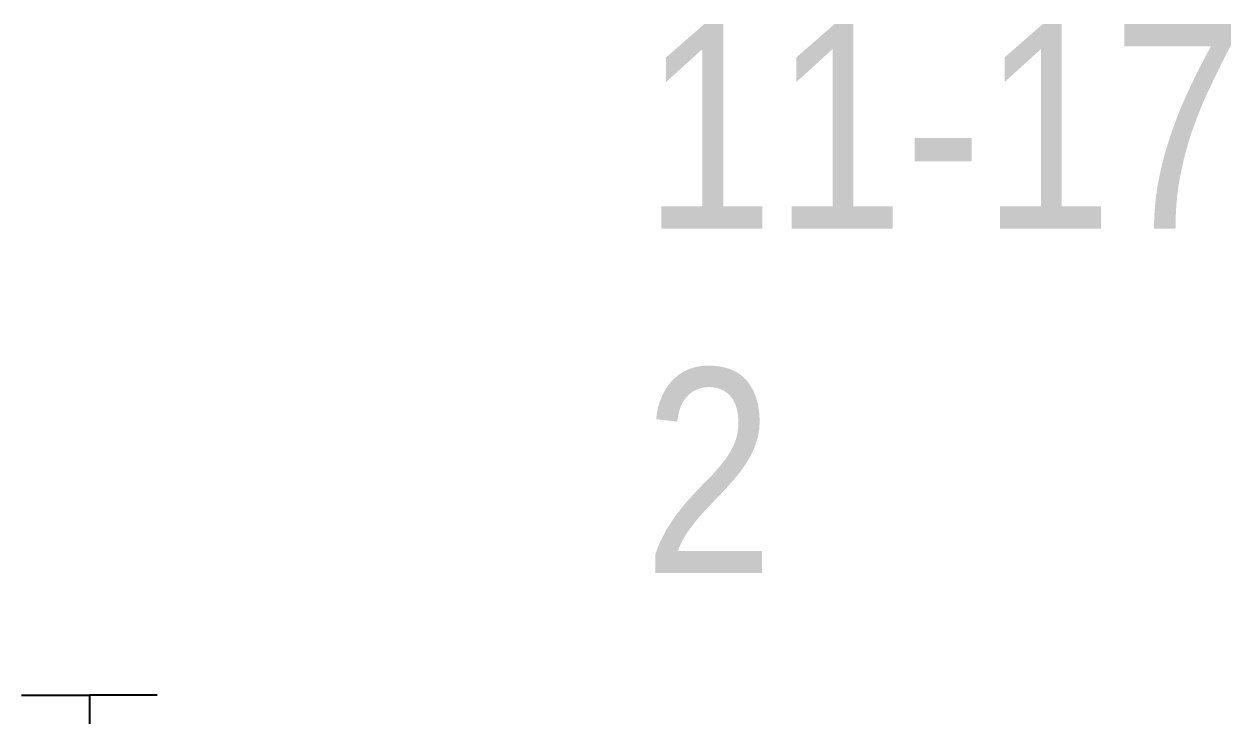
# Model space of a CAD drawing. Header units: millimetres. Extents: x 397144 to 8960116, y 345581 to 674207.
# Drawn here: x 4930854 to 4949295, y 663586 to 674161 of the extents above; entities that cross this region are included whole.
import ezdxf

# ---------------------------------------------------------------- set-up
doc = ezdxf.new("R2010")
doc.units = ezdxf.units.MM
doc.layers.get('Defpoints').update_dxf_attribs({"color": 12, "linetype": 'CONTINUOUS'})
doc.layers.add('KTH', color=150, linetype='CONTINUOUS', lineweight=5)
doc.layers.add('TEXT', color=7, linetype='CONTINUOUS', lineweight=15)
doc.styles.add('TTP-HelCon', font='VHELVCN_0.TTF')

# ---------------------------------------------------------------- blocks, each defined once
blk = doc.blocks.new('CHG_XX_Khung ten')
at = {"layer": 'Defpoints', "color": 1, "ltscale": 2}
for points in [[(40.06, 594), (0, 594), (0, 554)], [(800.94, 594), (841, 594), (841, 554)]]:
    blk.add_lwpolyline(points, dxfattribs=at)

msp = doc.modelspace()

# ---------------------------------------------------------------- block references
at = {"layer": 'KTH', "ltscale": 0.8, "xscale": 25.92478421702978, "yscale": 25.92478421702978, "zscale": 25.92478421702978}
msp.add_blockref('CHG_XX_Khung ten', (4910047.85616, 648501.85593), dxfattribs=at)

# ---------------------------------------------------------------- texts
at = {"layer": 'TEXT', "color": 1, "style": 'TTP-HelCon'}
for s, p in [('11-17', (4940319.38701, 671035.78899)), ('2', (4940319.38701, 665768.21572))]:
    msp.add_text(s, height=3125, dxfattribs=at).set_placement(p)

# ---------------------------------------------------------------- next in the draw order: block references
at = {"layer": 'KTH', "ltscale": 0.8, "xscale": 25.92478421702978, "yscale": 25.92478421702978, "zscale": 25.92478421702978}
msp.add_blockref('CHG_XX_Khung ten', (4931850.59969, 648501.85593), dxfattribs=at)

doc.saveas('drawing.dxf')
